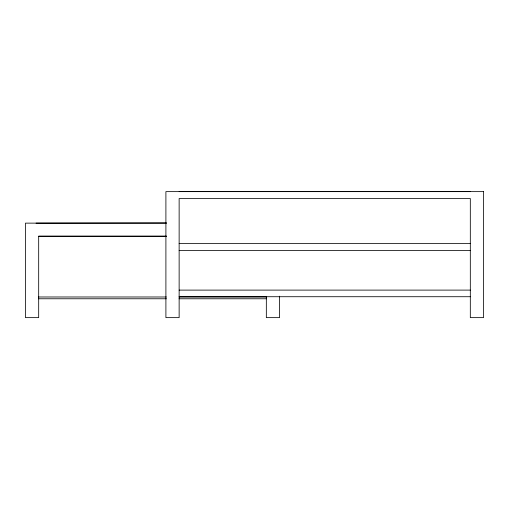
<?xml version="1.0" encoding="UTF-8"?>
<svg xmlns="http://www.w3.org/2000/svg" width="509" height="509" viewBox="0 0 509 509"><rect width="100%" height="100%" fill="white"/><g stroke="black" fill="none" stroke-linecap="round" stroke-linejoin="round"><path stroke-width="0.76" d="M166.424 222.936L36.037 223.133M166.424 223.133L25.45 223.133L25.45 317.635L38.684 317.635L38.684 236.151L166.538 236.151M38.684 236.291L166.392 236.291M179.136 243.512L470.316 243.512M179.136 250.396L470.316 250.396M179.136 290.105L470.316 290.105M179.136 296.722L470.316 296.722M38.423 296.989L166.424 296.989M179.143 296.989L266.595 296.989M38.423 298.77L166.424 298.77M179.085 298.77L266.595 298.77M470.316 191.632L179.136 191.632M279.568 296.193L279.568 317.635L266.334 317.635L266.334 296.308M483.55 191.632L165.902 191.632L165.902 317.635L179.136 317.635L179.136 198.516L470.316 198.516L470.316 317.635L483.55 317.635L483.55 191.632"/></g></svg>
